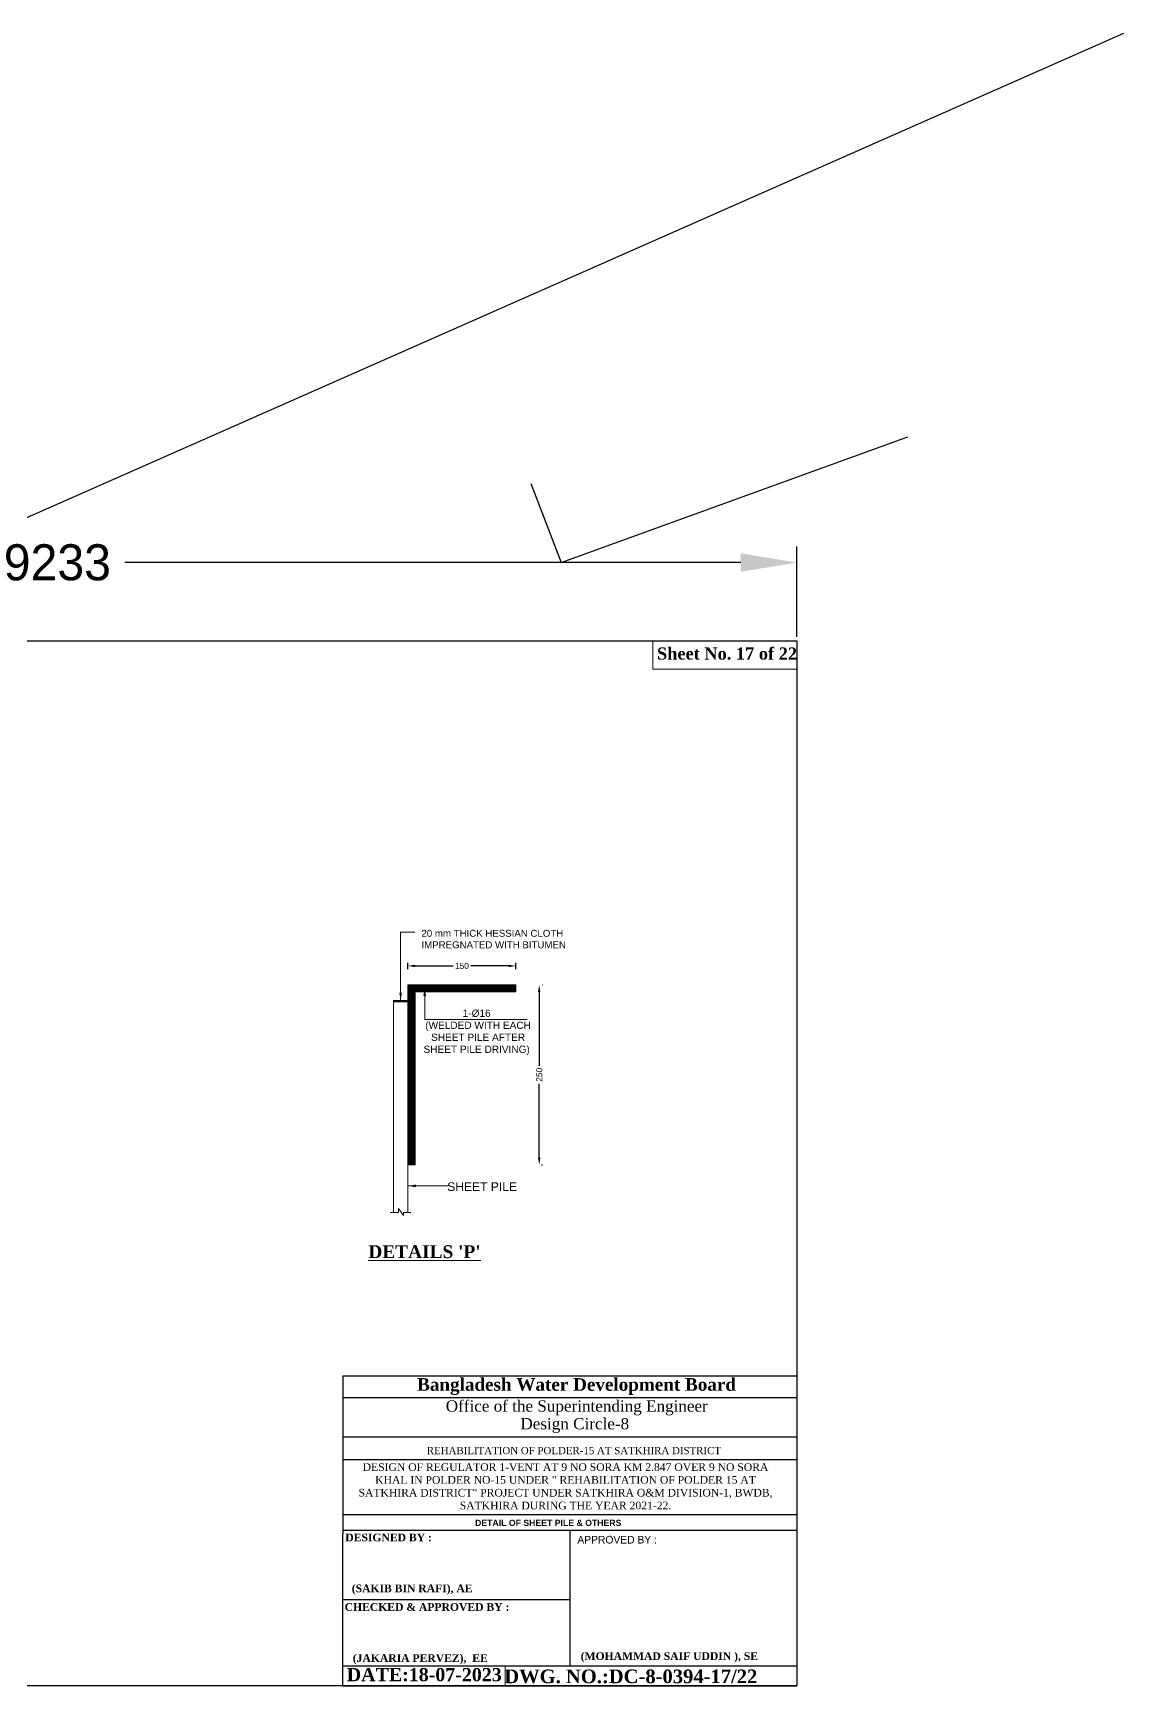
# Model space of a CAD drawing. Extents: x -426260 to 2055400, y -4304674 to -305611.
# Drawn here: x 1095577 to 1102389, y -1912647 to -1902320 of the extents above; entities that cross this region are included whole.
import ezdxf

# ---------------------------------------------------------------- set-up
doc = ezdxf.new("R2010")
doc.units = 0
doc.header["$LTSCALE"] = 300
doc.header["$MEASUREMENT"] = 0
doc.header["$PDMODE"] = 3
doc.layers.get('0').update_dxf_attribs({"linetype": 'CONTINUOUS'})
doc.layers.get('DEFPOINTS').update_dxf_attribs({"linetype": 'CONTINUOUS'})
for name, color, linetype, lineweight in [('Dim', 7, 'CONTINUOUS', 9), ('Left Bank Profile', 7, 'CONTINUOUS', 25), ('TEXT-ROOM', 4, 'CONTINUOUS', 5)]:
    doc.layers.add(name, color=color, linetype=linetype, lineweight=lineweight)
doc.layers.add('LINE', color=7, linetype='CONTINUOUS')
doc.layers.add('TEXT', color=10, linetype='CONTINUOUS')
doc.styles.add('1-2', font='arial.ttf')
doc.styles.add('Arial', font='arial.ttf')
doc.styles.add('DIM', font='isocp3.shx')
doc.dimstyles.new('1-2', dxfattribs={"dimtxt": 240, "dimasz": 360, "dimexe": 120, "dimexo": 120, "dimgap": 24, "dimtad": 1, "dimdec": 0, "dimzin": 3, "dimdsep": 46, "dimtxsty": '1-2', "dimblk": 'DOTSMALL', "dimcen": 0, "dimdle": 120, "dimclrd": 256, "dimclre": 256, "dimclrt": 6, "dimadec": 0, "dimazin": 0, "dimtfac": 0.6, "dimtdec": 0, "dimtofl": 0, "dimtmove": 2, "dimatfit": 3, "dimfxl": 2, "dimfrac": 1, "dimtolj": 1, "dimtzin": 0, "dimlwd": 13, "dimlwe": 13, "dimarcsym": 0})
doc.dimstyles.new('3', dxfattribs={"dimtxt": 225, "dimasz": 350, "dimexe": 100, "dimexo": 25, "dimgap": 9, "dimtad": 0, "dimdec": 0, "dimzin": 0, "dimdsep": 46, "dimtxsty": 'Standard', "dimcen": 0, "dimclrd": 5, "dimclre": 6, "dimclrt": 256, "dimadec": 0, "dimazin": 0, "dimtfac": 1, "dimtdec": 0, "dimtofl": 0, "dimtmove": 2, "dimatfit": 3, "dimfxl": 1, "dimtolj": 1, "dimtzin": 0, "dimarcsym": 0})
doc.dimstyles.new('dim_20', dxfattribs={"dimtxt": 40, "dimasz": 40, "dimexe": 20, "dimexo": 20, "dimgap": 15, "dimtad": 1, "dimdec": 0, "dimzin": 0, "dimdsep": 46, "dimtxsty": 'DIM', "dimcen": 150, "dimclrd": 5, "dimclre": 5, "dimclrt": 7, "dimadec": 0, "dimazin": 0, "dimtfac": 1, "dimtdec": 0, "dimtmove": 0, "dimatfit": 3, "dimfxl": 20, "dimtolj": 1, "dimtzin": 0, "dimarcsym": 0})

# ---------------------------------------------------------------- blocks, each defined once
blk = doc.blocks.new('*D1499')
at = {"layer": 'DEFPOINTS', "color": 0, "ltscale": 50, "transparency": 16777216}
for p in [(1098592, -1908148), (1097917, -1908188), (1098592, -1908188)]:
    blk.add_point(p, dxfattribs=at)
at = {"layer": 'Dim', "color": 5, "lineweight": -2, "ltscale": 50, "transparency": 16777216}
for p, q in [((1097917, -1908168), (1097917, -1908128)), ((1097962, -1908148), (1098200, -1908148)), ((1098547, -1908148), (1098310, -1908148)), ((1098592, -1908168), (1098592, -1908128))]:
    blk.add_line(p, q, dxfattribs=at)
at = {"layer": 'Dim', "color": 5, "ltscale": 50, "transparency": 16777216}
for points in [[(1097962, -1908141), (1097962, -1908156), (1097917, -1908148)], [(1098547, -1908141), (1098547, -1908156), (1098592, -1908148)]]:
    blk.add_solid(points, dxfattribs=at)
at = {"layer": 'Dim', "color": 7, "ltscale": 50, "transparency": 16777216, "insert": (1098255, -1908148), "char_height": 50, "attachment_point": 5, "style": 'Arial'}
blk.add_mtext('\\A1;{\\H0.75x;150}', dxfattribs=at)
blk = doc.blocks.new('*D1500')
at = {"layer": 'DEFPOINTS', "color": 0, "ltscale": 50, "transparency": 16777216}
for p in [(1098737, -1908266), (1098731, -1909391), (1098738, -1909391)]:
    blk.add_point(p, dxfattribs=at)
at = {"layer": 'Dim', "color": 5, "lineweight": -2, "ltscale": 50, "transparency": 16777216}
for p, q in [((1098757, -1908266), (1098758, -1908266)), ((1098738, -1908311), (1098738, -1908772)), ((1098738, -1909346), (1098738, -1908885)), ((1098751, -1909391), (1098758, -1909391))]:
    blk.add_line(p, q, dxfattribs=at)
at = {"layer": 'Dim', "color": 5, "ltscale": 50, "transparency": 16777216}
for points in [[(1098730, -1908311), (1098745, -1908311), (1098738, -1908266)], [(1098730, -1909346), (1098745, -1909346), (1098738, -1909391)]]:
    blk.add_solid(points, dxfattribs=at)
at = {"layer": 'Dim', "color": 7, "ltscale": 50, "transparency": 16777216, "insert": (1098738, -1908828), "char_height": 50, "attachment_point": 5, "rotation": 90, "style": 'Arial'}
blk.add_mtext('\\A1;{\\H0.75x;250}', dxfattribs=at)
blk = doc.blocks.new('_DotSmall')
at = {"color": 0, "linetype": 'ByBlock', "const_width": 0.5}
blk.add_lwpolyline([(-0.0625, 0, 1), (0.0625, 0, 1)], format="xyb", close=True, dxfattribs=at)
blk = doc.blocks.new('*D1514')
at = {"layer": 'DEFPOINTS', "color": 0, "ltscale": 0.5, "transparency": 16777216}
for p in [(1100346, -1905628), (1091113, -1906118), (1100346, -1906118)]:
    blk.add_point(p, dxfattribs=at)
at = {"layer": 'LINE', "color": 6, "lineweight": -2, "ltscale": 0.5, "transparency": 16777216}
for p, q in [((1091113, -1906093), (1091113, -1905528)), ((1100346, -1906093), (1100346, -1905528))]:
    blk.add_line(p, q, dxfattribs=at)
at = {"layer": 'LINE', "color": 5, "lineweight": -2, "ltscale": 0.5, "transparency": 16777216}
for p, q in [((1091463, -1905628), (1095308, -1905628)), ((1099996, -1905628), (1096151, -1905628))]:
    blk.add_line(p, q, dxfattribs=at)
at = {"layer": 'LINE', "color": 5, "ltscale": 0.5, "transparency": 16777216}
for points in [[(1091463, -1905570), (1091463, -1905686), (1091113, -1905628)], [(1099996, -1905570), (1099996, -1905686), (1100346, -1905628)]]:
    blk.add_solid(points, dxfattribs=at)
at = {"layer": 'LINE', "ltscale": 0.5, "transparency": 16777216, "insert": (1095729, -1905628), "char_height": 225, "attachment_point": 5}
blk.add_mtext('\\A1;9233', dxfattribs=at)

msp = doc.modelspace()

# ---------------------------------------------------------------- hatches: boundary and pattern name
at = {"layer": 'Dim', "lineweight": 15}
h = msp.add_hatch(dxfattribs=at)
h.set_pattern_fill('ANSI31', color=15, scale=4.5)
h.set_pattern_definition([(45, (508266.9373, -1887540.26314), (-0.3977475644, 0.3977475644), [])])
h.paths.add_polyline_path([(1098592.4, -1908265.9), (1097917.4, -1908265.9), (1097917.4, -1909390.9), (1097962.4, -1909390.9), (1097962.4, -1908310.9), (1098592.4, -1908310.9)])
h = msp.add_hatch(color=15, dxfattribs=at)
h.dxf.hatch_style = 1
h.paths.add_polyline_path([(1097917.4, -1908364.9), (1097827.4, -1908364.9), (1097827.4, -1908373.3), (1097917.4, -1908373.3)])

# ---------------------------------------------------------------- linework, layer by layer
at = {"layer": 'Dim', "color": 7, "lineweight": 15}
for points in [[(1097917.4, -1909390.9), (1097917.4, -1908265.9), (1098592.4, -1908265.9), (1098592.4, -1908310.9), (1098592.4, -1908310.9), (1098592.4, -1908310.9)], [(1097827.4, -1908373.3), (1097827.4, -1909689.1)], [(1097827.4, -1908373.3), (1097917.4, -1908373.3)], [(1097917.4, -1908373.3), (1097917.4, -1909688.8)], [(1097962.4, -1909390.9), (1097962.4, -1908310.9), (1098592.4, -1908310.9)], [(1097962.4, -1909390.9), (1097917.4, -1909390.9)]]:
    msp.add_lwpolyline(points, dxfattribs=at)
at = {"layer": 'Dim', "color": 8, "lineweight": 15}
msp.add_lwpolyline([(1097827.4, -1908373.3), (1097917.4, -1908373.3), (1097917.4, -1908364.9), (1097827.4, -1908364.9)], close=True, dxfattribs=at)
at = {"layer": 'Dim', "lineweight": 15}
msp.add_lwpolyline([(1097806.6, -1909689.1), (1097859.8, -1909689.1), (1097859.8, -1909663.3), (1097889.7, -1909707.6), (1097889.7, -1909688.8), (1097935.3, -1909688.8)], dxfattribs=at)
at = {"layer": 'Left Bank Profile'}
msp.add_lwpolyline([(1097511.6, -1912646.7), (1100345.9, -1912646.7)], dxfattribs=at)
msp.add_lwpolyline([(1097511.6, -1912646.7), (1100345.9, -1912646.7)], dxfattribs=at)
at = {"layer": 'LINE', "color": 0, "linetype": 'ByBlock', "lineweight": -2}
for p, q in [((1094900.6, -1905627.9), (1102388.6, -1902320)), ((1098874.9, -1905627.9), (1101038.5, -1904841.8)), ((1098686, -1905133.3), (1098874.9, -1905627.9))]:
    msp.add_line(p, q, dxfattribs=at)
at = {"layer": 'LINE'}
for p, q in [((1097511.6, -1910709.6), (1100345.9, -1910709.6)), ((1097511.6, -1910709.6), (1097511.6, -1911695.5)), ((1097511.6, -1910844), (1100345.9, -1910844)), ((1097511.6, -1911089.4), (1100345.9, -1911089.4)), ((1097511.6, -1911231.7), (1100345.9, -1911231.7)), ((1097511.6, -1911575.6), (1100345.9, -1911575.6)), ((1097511.6, -1911673), (1100345.9, -1911673)), ((1098928.7, -1911673), (1098928.7, -1912520.9)), ((1097511.6, -1912646.7), (1097511.6, -1911695.5)), ((1097511.6, -1912107.1), (1098928.7, -1912107.1)), ((1097511.6, -1912520.9), (1100345.9, -1912520.9)), ((1098043.4, -1912520.9), (1100345.9, -1912520.9)), ((1098043.4, -1912520.9), (1100345.9, -1912520.9)), ((1098043.4, -1912520.9), (1100345.9, -1912520.9))]:
    msp.add_line(p, q, dxfattribs=at)
at = {"layer": 'LINE', "lineweight": 9}
msp.add_line((1100345.9, -1910709.6), (1100345.9, -1912646.7), dxfattribs=at)
at = {"layer": 'LINE', "color": 7, "lineweight": 9}
for p, q in [((1098524.6, -1912520.9), (1098524.6, -1912646.7)), ((1097727.8, -1912646.7), (1095601.6, -1912646.7)), ((1100345.9, -1912646.7), (1097605.9, -1912646.7)), ((1099761.2, -1912646.7), (1099952.8, -1912646.7))]:
    msp.add_line(p, q, dxfattribs=at)
at = {"layer": 'LINE'}
msp.add_lwpolyline([(1100345.9, -1912646.7), (1091112.9, -1912646.7), (1091112.9, -1906117.6), (1100345.9, -1906117.6)], close=True, dxfattribs=at)
at = {"layer": 'LINE', "lineweight": 9}
msp.add_lwpolyline([(1100345.9, -1906117.6), (1099446.2, -1906117.6), (1099446.2, -1906294.1), (1100345.9, -1906294.1)], close=True, dxfattribs=at)

# ---------------------------------------------------------------- texts
at = {"layer": 'LINE', "color": 7, "lineweight": 9}
msp.add_text('APPROVED BY :', height=48.071, dxfattribs=at).set_placement((1098975.9, -1911757))
for s, insert, char_height, width, attachment_point in [('{\\fTimes New Roman|b1|i0|c0|p18;Sheet No. 17 of 22}', (1099473.3, -1906158.7), 75.767, 2721.518, 1), ('{\\fTimes New Roman|b1|i0|c0|p18;Bangladesh Water Development Board}', (1097975.2, -1910723.6), 78.962, 2836.305, 1), ('{\\fTimes New Roman|b0|i0|c0|p18;Office of the Superintending Engineer}', (1098154.1, -1910862.4), 70.664, 2538.221, 1), ('{\\fTimes New Roman|b0|i0|c0|p18;Design Circle-8}', (1098620.3, -1910972.9), 70.664, 2538.221, 1), ('{\\fTimes New Roman Greek|b0|i0|c0|p18;\\C256;REHABILITATION OF POLDER-15 AT SATKHIRA DISTRICT}', (1098954.3, -1911199.3), 44.995, 2758.981, 8), ('{\\fTimes New Roman Greek|b0|i0|c0|p18;\\C256;DESIGN OF REGULATOR 1-VENT AT 9 NO SORA KM 2.847 OVER 9 NO SORA KHAL IN POLDER NO-15 UNDER " REHABILITATION OF POLDER 15 AT SATKHIRA DISTRICT" PROJECT UNDER SATKHIRA O&M DIVISION-1, BWDB, SATKHIRA DURING THE YEAR 2021-22.}', (1098901.9, -1911544.6), 48.0706, 2675.226, 8)]:
    msp.add_mtext(s, dxfattribs=dict(at, insert=insert, char_height=char_height, width=width, attachment_point=attachment_point))
at = {"layer": 'LINE', "color": 7, "width": 1231.654, "attachment_point": 5, "style": 'Arial'}
for s, insert, char_height in [('{\\H0.8x;20 mm THICK HESSIAN CLOTH\\P IMPREGNATED WITH BITUMEN} ', (1098445, -1907980.7), 54), ('1-%%C16\\P (WELDED WITH EACH\\P SHEET PILE AFTER \\PSHEET PILE DRIVING)', (1098347.1, -1908563.3), 45)]:
    msp.add_mtext(s, dxfattribs=dict(at, insert=insert, char_height=char_height))
at = {"layer": 'LINE', "color": 4, "insert": (1098381.1, -1909527.5), "char_height": 54, "width": 7484.447, "attachment_point": 5, "style": 'Arial'}
msp.add_mtext('{\\C7;SHEET PILE}', dxfattribs=at)
at = {"layer": 'LINE', "color": 7, "lineweight": 9, "attachment_point": 1}
for s, insert, char_height in [('{\\fTimes New Roman|b1|i0|c0|p18;DESIGNED BY :}', (1097526.8, -1911695), 48.071), ('{\\fTimes New Roman|b1|i0|c0|p18;\\C0;(SAKIB BIN RAFI), AE}', (1097567.1, -1912013.1), 48.071), ('{\\fTimes New Roman|b1|i0|c0|p18;CHECKED & APPROVED BY :}', (1097522.8, -1912129.4), 48.071), ('{\\fTimes New Roman|b1|i0|c0|p18;\\C0;(JAKARIA PERVEZ),  EE  }', (1097573.4, -1912448.5), 48.071), ('{\\fTimes New Roman|b1|i0|c0|p18;\\C0;(MOHAMMAD SAIF UDDIN ), SE}', (1098996.8, -1912436.1), 48.071), ('{\\fTimes New Roman|b1|i0|c0|p18;DATE:18-07-2023}', (1097536, -1912534.9), 82.365), (' {\\fTimes New Roman|b1|i0|c0|p18;\\H1.417x;DWG. NO.:DC-8-0394-17/22}', (1098497.1, -1912544.3), 60)]:
    msp.add_mtext(s, dxfattribs=dict(at, insert=insert, char_height=char_height))
at = {"layer": 'TEXT', "color": 0, "linetype": 'ByBlock', "lineweight": -2, "insert": (1098793.9, -1911608.4), "char_height": 38.862, "width": 3381.829, "attachment_point": 2, "style": 'Arial'}
msp.add_mtext('{\\fArial|b1|i0|c0|p34;\\C0;DETAIL OF SHEET PILE & OTHERS\\P }', dxfattribs=at)
at = {"layer": 'TEXT-ROOM', "insert": (1097670.5, -1909934.1), "char_height": 80, "width": 1838.722, "attachment_point": 4}
msp.add_mtext("{\\fTimes New Roman|b1|i0|c0|p18;\\L\\C7;DETAILS 'P'}", dxfattribs=at)

# ---------------------------------------------------------------- dimensions: what is measured, and where the dimension line sits
at = {"layer": 'Dim', "ltscale": 50}
dim = msp.add_linear_dim(base=(1098592.4, -1908148.4), p1=(1097917.4, -1908187.8), p2=(1098592.4, -1908187.8), text='{\\H0.75x;150}', dimstyle='dim_20', override={"dimtxt": 50, "dimasz": 45, "dimtxsty": 'Arial', "dimtmove": 2}, dxfattribs=at)
dim.commit()
dim.dimension.update_dxf_attribs({"geometry": '*D1499', "text_midpoint": (1098254.9, -1908148.4), "dimtype": 160})
dim = msp.add_linear_dim(base=(1098737.6, -1909390.9), p1=(1098736.9, -1908265.9), p2=(1098731.1, -1909390.9), angle=90, text='{\\H0.75x;250}', dimstyle='dim_20', override={"dimtxt": 50, "dimasz": 45, "dimtxsty": 'Arial', "dimtmove": 2}, dxfattribs=at)
dim.commit()
dim.dimension.update_dxf_attribs({"geometry": '*D1500', "text_midpoint": (1098737.6, -1908828.4), "dimtype": 160})
at = {"layer": 'LINE', "color": 3, "ltscale": 0.5}
dim = msp.add_linear_dim(base=(1100345.9, -1905627.9), p1=(1091112.9, -1906117.6), p2=(1100345.9, -1906117.6), dimstyle='3', override={"dimfxl": 700}, dxfattribs=at)
dim.commit()
dim.dimension.update_dxf_attribs({"geometry": '*D1514', "text_midpoint": (1095729.4, -1905627.9)})

# ---------------------------------------------------------------- leaders
at = {"layer": 'Dim', "color": 5, "lineweight": 15}
for points in [[(1097872.4, -1908364.9), (1097872.4, -1907937.4), (1097961.3, -1907937.4)], [(1098022.6, -1908285.5), (1098022.6, -1908483.1), (1098661.9, -1908483.1)], [(1097917.4, -1909522.4), (1098170.3, -1909522.4)]]:
    msp.add_leader(points, dimstyle='1-2', override={"dimasz": 50, "dimtad": 0, "dimfxl": 7, "dimarcsym": 1}, dxfattribs=at)

doc.saveas('drawing.dxf')
